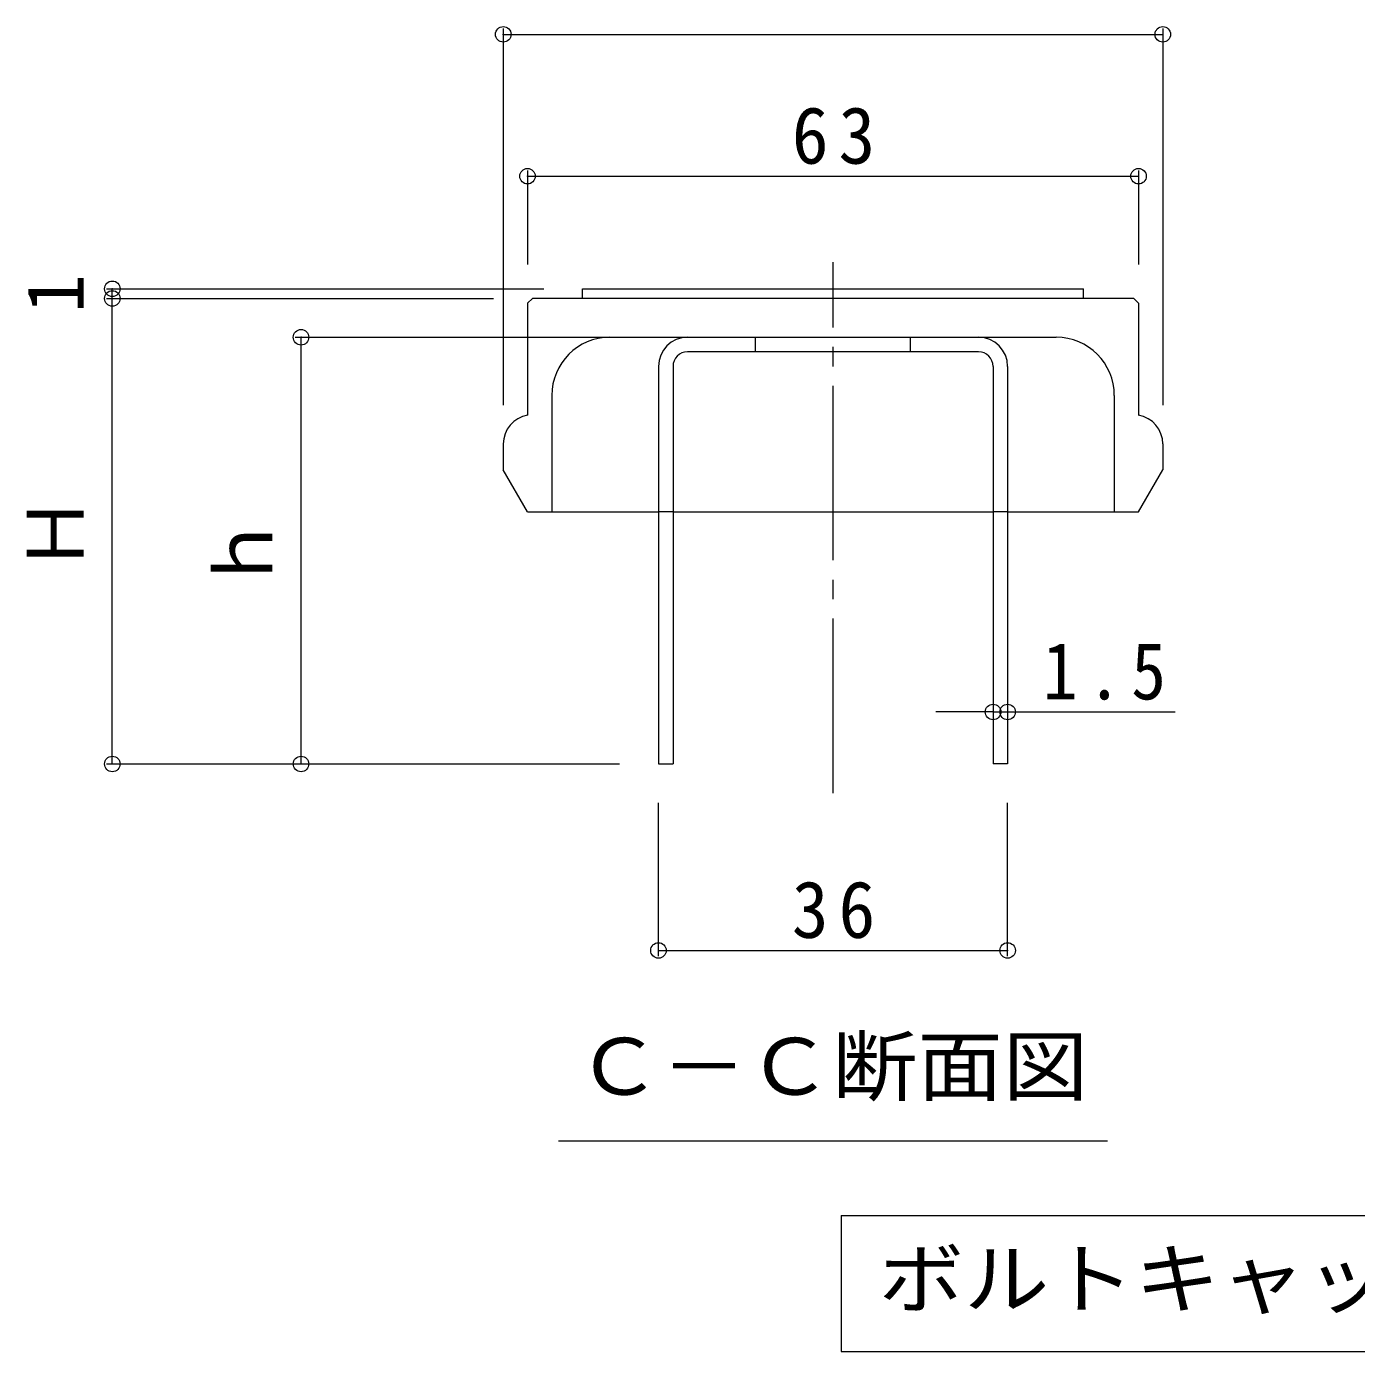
# Model space of a CAD drawing. Units: millimetres at full size, sheet at 1:2; details may follow other scales. Extents: x -343 to 383, y -270 to 277.
# Drawn here: x 10.8 to 147.9, y 24 to 160.6 of the extents above; entities that cross this region are included whole.
import ezdxf
from ezdxf.enums import TextEntityAlignment as Align

# ---------------------------------------------------------------- set-up
doc = ezdxf.new("R2010")
doc.units = ezdxf.units.MM
doc.header["$LTSCALE"] = 2
doc.header["$PDMODE"] = 32
doc.header["$PDSIZE"] = 1.6
doc.linetypes.add('CHAIN2', pattern=[12, 9, -1, 1, -1])
doc.linetypes.add('DASHED1', pattern=[1.8, 1.2, -0.6])
for name, color, linetype, lineweight in [('D-4', 7, 'Continuous', 18), ('D-5', 7, 'Continuous', 18), ('D-7', 6, 'Continuous', 9), ('D-8', 4, 'Continuous', 18)]:
    doc.layers.add(name, color=color, linetype=linetype, lineweight=lineweight)
doc.styles.add('ＭＳ ゴシック', font='')
doc.styles.get('ＭＳ ゴシック').set_extended_font_data('MS Gothic')

msp = doc.modelspace()

# ---------------------------------------------------------------- linework, layer by layer
at = {"layer": 'D-4'}
for p, q in [((59.974, 160.427), (59.974, 121.59)), ((127.974, 160.427), (127.974, 121.59)), ((59.974, 159.827), (127.974, 159.827)), ((62.474, 145.797), (62.474, 136.09)), ((125.474, 145.797), (125.474, 136.09)), ((62.474, 145.197), (125.474, 145.197)), ((19.068, 133.59), (64.158, 133.59)), ((19.668, 132.59), (19.668, 133.59)), ((19.068, 132.59), (58.975, 132.59)), ((19.668, 84.59), (19.668, 132.59)), ((38.525, 128.59), (74.974, 128.59)), ((39.125, 84.59), (39.125, 128.59)), ((110.474, 89.952), (104.556, 89.952)), ((110.474, 89.952), (111.974, 89.952)), ((111.974, 89.952), (129.257, 89.952)), ((19.068, 84.59), (71.974, 84.59)), ((75.974, 64.758), (75.974, 80.59)), ((111.974, 64.758), (111.974, 80.59)), ((75.974, 65.358), (111.974, 65.358))]:
    msp.add_line(p, q, dxfattribs=at)
for p in [(59.974, 159.827), (127.974, 159.827), (62.474, 145.197), (125.474, 145.197), (19.668, 133.59), (19.668, 132.59), (39.125, 128.59), (110.474, 89.952), (111.974, 89.952), (19.668, 84.59), (39.125, 84.59), (75.974, 65.358), (111.974, 65.358)]:
    msp.add_point(p, dxfattribs=at)
at = {"layer": 'D-5'}
for p, q in [((65.674, 45.719), (122.274, 45.719)), ((94.815, 38.01), (94.815, 24.01)), ((94.815, 38.01), (227.522, 38.01)), ((94.815, 24.01), (227.522, 24.01))]:
    msp.add_line(p, q, dxfattribs=at)
at = {"layer": 'D-7', "linetype": 'CHAIN2'}
msp.add_line((93.974, 81.591), (93.974, 136.345), dxfattribs=at)
at = {"layer": 'D-7'}
for p, q in [((68.158, 132.59), (68.158, 133.59)), ((68.158, 133.59), (119.79, 133.59)), ((119.79, 132.59), (119.79, 133.59)), ((62.474, 132.09), (62.975, 132.59)), ((62.474, 132.09), (62.474, 120.548)), ((124.974, 132.59), (62.975, 132.59)), ((125.474, 132.09), (124.974, 132.59)), ((125.474, 132.09), (125.474, 120.548)), ((70.974, 128.59), (116.974, 128.59)), ((64.974, 122.59), (64.974, 110.59)), ((122.974, 122.59), (122.974, 110.59)), ((59.974, 117.59), (59.974, 114.92)), ((127.974, 117.59), (127.974, 114.92)), ((62.474, 110.59), (59.974, 114.92)), ((125.474, 110.59), (127.974, 114.92)), ((62.474, 110.59), (75.974, 110.59)), ((77.474, 110.59), (110.474, 110.59)), ((111.974, 110.59), (125.474, 110.59))]:
    msp.add_line(p, q, dxfattribs=at)
at = {"layer": 'D-7', "linetype": 'DASHED1'}
for p, q in [((77.474, 110.59), (75.974, 110.59)), ((111.974, 110.59), (110.474, 110.59))]:
    msp.add_line(p, q, dxfattribs=at)
at = {"layer": 'D-7'}
for centre, radius, start, end in [((70.974, 122.59), 6, 90, 180), ((116.974, 122.59), 6, 0, 90), ((62.974, 117.59), 3, 99.59386, 180), ((124.974, 117.59), 3, 0, 80.40614)]:
    msp.add_arc(centre, radius, start, end, dxfattribs=at)
at = {"layer": 'D-8'}
for p, q in [((78.974, 128.59), (108.974, 128.59)), ((85.974, 127.09), (85.974, 128.59)), ((101.974, 127.09), (101.974, 128.59)), ((108.974, 127.09), (78.974, 127.09)), ((77.474, 125.59), (77.474, 84.59)), ((110.474, 125.59), (110.474, 84.59)), ((111.974, 125.59), (111.974, 84.59)), ((111.974, 84.59), (110.474, 84.59))]:
    msp.add_line(p, q, dxfattribs=at)
msp.add_lwpolyline([(75.974, 125.59), (75.974, 84.59), (77.474, 84.59)], dxfattribs=at)
for centre, radius, start, end in [((78.974, 125.59), 3, 90, 180), ((108.974, 125.59), 3, 0, 90), ((78.974, 125.59), 1.5, 90, 180), ((108.974, 125.59), 1.5, 0, 90)]:
    msp.add_arc(centre, radius, start, end, dxfattribs=at)

# ---------------------------------------------------------------- texts
at = {"layer": 'D-4', "color": 2, "style": 'ＭＳ ゴシック'}
for s, p in [('1', (18.468, 131.09)), ('Ｈ', (18.468, 104.34)), ('ｈ', (37.925, 102.34))]:
    msp.add_text(s, height=5.865, rotation=90, dxfattribs=at).set_placement(p, align=Align.BOTTOM_LEFT)
at = {"layer": 'D-4', "color": 2, "char_height": 5.865, "attachment_point": 7, "style": 'ＭＳ ゴシック'}
for s, insert in [('\\T1.27;\\W0.95;63', (89.724, 146.397)), ('\\T1.27;\\W0.9;1.5', (115.596, 91.152)), ('\\T1.27;\\W0.95;36', (89.724, 66.558))]:
    msp.add_mtext(s, dxfattribs=dict(at, insert=insert))
at = {"layer": 'D-5', "color": 2, "style": 'ＭＳ ゴシック', "width": 1.1}
for s, p in [('Ｃ－Ｃ断面図', (67.474, 48.719)), ('ボルトキャップＨＣ－Ｈ詳細図', (98.669, 26.81))]:
    msp.add_text(s, height=5.865, dxfattribs=at).set_placement(p, align=Align.BOTTOM_LEFT)

doc.saveas('drawing.dxf')
